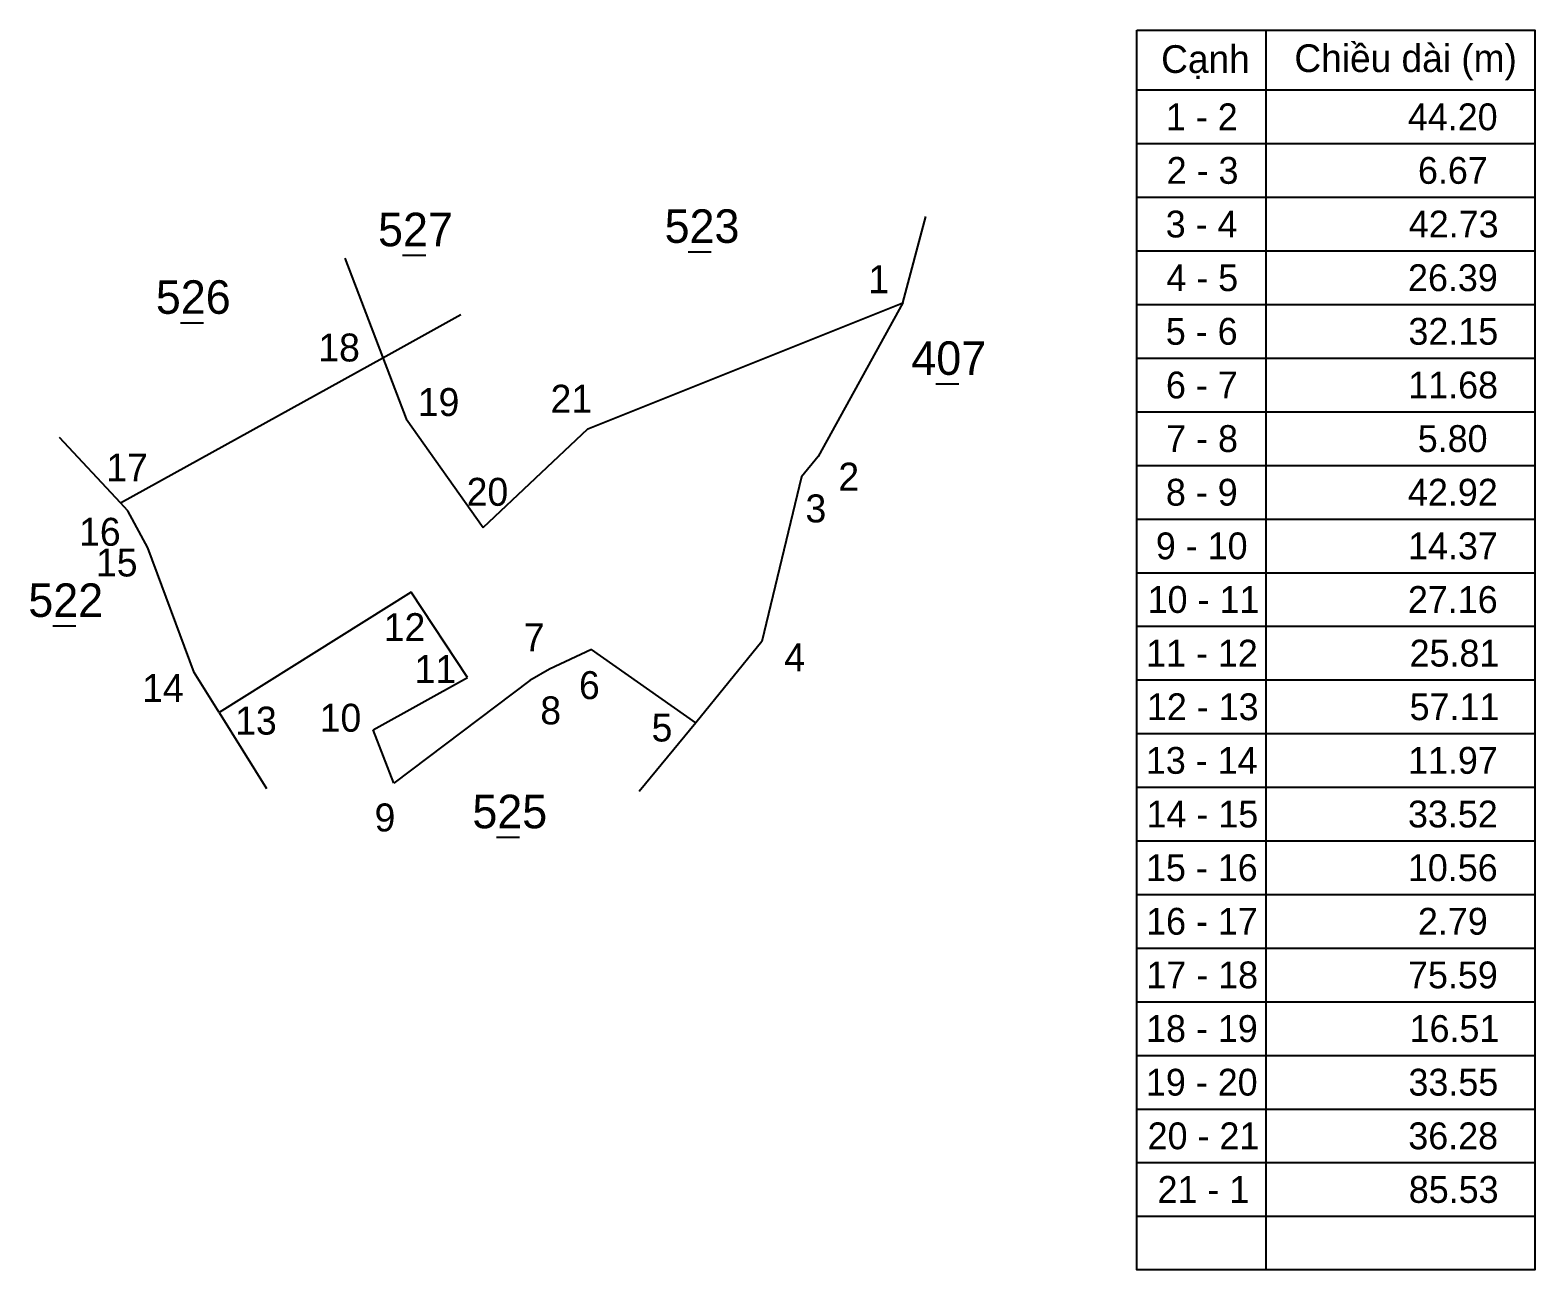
# Model space of a CAD drawing. Extents: x 546747 to 551673, y 1820617 to 1821434.
# Drawn here: x 546746.7 to 547126.1, y 1820837.1 to 1821149.8 of the extents above; entities that cross this region are included whole.
import ezdxf

# ---------------------------------------------------------------- set-up
doc = ezdxf.new("R2010")
doc.units = 0
doc.layers.add('Level 7', color=7, linetype='Continuous')

msp = doc.modelspace()

# ---------------------------------------------------------------- linework, layer by layer
at = {"layer": 'Level 7'}
for p, q in [((547058.24, 1821149.84), (547058.24, 1820837.12)), ((547025.77, 1821134.73), (547126.1, 1821134.73)), ((547025.77, 1821121.2), (547126.1, 1821121.2)), ((547025.77, 1821107.67), (547126.1, 1821107.67)), ((546966.73, 1821081.02), (546972.53, 1821102.81)), ((546912.59, 1821093.92), (546918.42, 1821093.92)), ((547025.77, 1821094.15), (547126.1, 1821094.15)), ((546826.02, 1821092.32), (546841.46, 1821051.76)), ((546840.59, 1821093.06), (546846.42, 1821093.06)), ((546887.32, 1821049.25), (546966.73, 1821081.02)), ((546966.73, 1821081.02), (546945.42, 1821042.3)), ((547025.77, 1821080.62), (547126.1, 1821080.62)), ((546784.59, 1821076.02), (546790.42, 1821076.02)), ((546835.59, 1821067.19), (546855.31, 1821078.11)), ((546769.44, 1821030.59), (546835.59, 1821067.19)), ((547025.77, 1821067.09), (547126.1, 1821067.09)), ((546975.05, 1821060.62), (546980.88, 1821060.62)), ((547025.77, 1821053.56), (547126.1, 1821053.56)), ((546841.46, 1821051.76), (546860.88, 1821024.4)), ((546860.88, 1821024.4), (546887.32, 1821049.25)), ((546769.44, 1821030.59), (546754.04, 1821047.06)), ((546945.42, 1821042.3), (546941.14, 1821037.19)), ((546941.14, 1821037.19), (546931.18, 1820995.64)), ((547025.77, 1821040.03), (547126.1, 1821040.03)), ((546771.35, 1821028.56), (546769.44, 1821030.59)), ((546776.36, 1821019.26), (546771.35, 1821028.56)), ((547025.77, 1821026.51), (547126.1, 1821026.51)), ((546788.04, 1820987.84), (546776.36, 1821019.26)), ((547025.77, 1821012.98), (547126.1, 1821012.98)), ((546842.74, 1821008.06), (546794.37, 1820977.69)), ((546856.94, 1820986.5), (546842.74, 1821008.06)), ((546752.41, 1820999.57), (546758.24, 1820999.57)), ((547025.77, 1820999.45), (547126.1, 1820999.45)), ((546931.18, 1820995.64), (546914.57, 1820975.13)), ((546888.25, 1820993.6), (546877.67, 1820988.66)), ((546914.57, 1820975.13), (546888.25, 1820993.6)), ((546794.37, 1820977.69), (546788.04, 1820987.84)), ((546877.67, 1820988.66), (546872.64, 1820985.77)), ((546833.19, 1820973.32), (546856.94, 1820986.5)), ((546872.64, 1820985.77), (546838.38, 1820959.92)), ((547025.77, 1820985.92), (547126.1, 1820985.92)), ((546794.37, 1820977.69), (546806.31, 1820958.56)), ((546838.38, 1820959.92), (546833.19, 1820973.32)), ((546914.57, 1820975.13), (546900.21, 1820957.75)), ((547025.77, 1820972.4), (547126.1, 1820972.4)), ((547025.77, 1820958.87), (547126.1, 1820958.87)), ((546864.23, 1820946.25), (546870.06, 1820946.25)), ((547025.77, 1820945.34), (547126.1, 1820945.34)), ((547025.77, 1820931.81), (547126.1, 1820931.81)), ((547025.77, 1820918.28), (547126.1, 1820918.28)), ((547025.77, 1820904.76), (547126.1, 1820904.76)), ((547025.77, 1820891.23), (547126.1, 1820891.23)), ((547025.77, 1820877.7), (547126.1, 1820877.7)), ((547025.77, 1820864.17), (547126.1, 1820864.17)), ((547025.77, 1820850.64), (547126.1, 1820850.64))]:
    msp.add_line(p, q, dxfattribs=at)
msp.add_lwpolyline([(547025.77, 1821149.84), (547126.1, 1821149.84), (547126.1, 1820837.12), (547025.77, 1820837.12)], close=True, dxfattribs=at)

# ---------------------------------------------------------------- texts
for s, height, p in [('Chiều dài (m)', 6.9895, (547065.46, 1821139.25)), ('Cạnh', 6.989, (547031.86, 1821139.03)), ('1 - 2', 6.764, (547033.06, 1821124.58)), ('44.20', 6.764, (547094.07, 1821124.58)), ('2 - 3', 6.764, (547033.26, 1821111.06)), ('6.67', 6.764, (547096.62, 1821111.06)), ('527', 8.455, (546834.41, 1821095.31)), ('523', 8.455, (546906.66, 1821096.17)), ('3 - 4', 6.764, (547033.02, 1821097.53)), ('42.73', 6.764, (547094.31, 1821097.53)), ('1', 7.05, (546958.02, 1821083.48)), ('4 - 5', 6.764, (547033.18, 1821084)), ('26.39', 6.764, (547094.11, 1821084)), ('526', 8.455, (546778.38, 1821078.27)), ('5 - 6', 6.764, (547033.04, 1821070.47)), ('32.15', 6.764, (547094.22, 1821070.47)), ('18', 7.046, (546819.34, 1821066.25)), ('407', 8.455, (546968.88, 1821062.87)), ('6 - 7', 6.764, (547033.07, 1821056.94)), ('11.68', 6.764, (547094.18, 1821056.94)), ('19', 7.046, (546844.43, 1821052.49)), ('21', 7.046, (546877.9, 1821053.33)), ('7 - 8', 6.764, (547033.13, 1821043.42)), ('5.80', 6.764, (547096.57, 1821043.42)), ('17', 7.046, (546765.88, 1821035.98)), ('2', 7.05, (546950.47, 1821033.68)), ('20', 7.046, (546856.75, 1821029.85)), ('8 - 9', 6.764, (547033.06, 1821029.89)), ('42.92', 6.764, (547094.1, 1821029.89)), ('3', 7.05, (546942.18, 1821025.66)), ('16', 7.046, (546759.02, 1821019.77)), ('9 - 10', 6.764, (547030.53, 1821016.36)), ('14.37', 6.764, (547094.12, 1821016.36)), ('15', 7.046, (546763.28, 1821012.02)), ('522', 8.455, (546746.22, 1821001.82)), ('10 - 11', 6.764, (547028.46, 1821002.83)), ('27.16', 6.764, (547094.08, 1821002.83)), ('12', 7.046, (546835.84, 1820995.72)), ('7', 7.05, (546871.14, 1820993.14)), ('4', 7.05, (546936.84, 1820988.13)), ('11 - 12', 6.764, (547028.06, 1820989.3)), ('25.81', 6.764, (547094.51, 1820989.3)), ('11', 7.046, (546843.61, 1820985.13)), ('14', 7.046, (546774.92, 1820980.34)), ('6', 7.05, (546885.06, 1820981.09)), ('10', 7.046, (546819.69, 1820972.87)), ('8', 7.05, (546875.31, 1820974.72)), ('12 - 13', 6.764, (547028.27, 1820975.78)), ('57.11', 6.764, (547094.51, 1820975.78)), ('13', 7.046, (546798.39, 1820972.14)), ('5', 7.05, (546903.37, 1820970.4)), ('13 - 14', 6.764, (547028.02, 1820962.25)), ('11.97', 6.764, (547094.12, 1820962.25)), ('525', 8.455, (546858.19, 1820948.51)), ('9', 7.05, (546833.53, 1820947.72)), ('14 - 15', 6.764, (547028.18, 1820948.72)), ('33.52', 6.764, (547094.1, 1820948.72)), ('15 - 16', 6.764, (547028.04, 1820935.19)), ('10.56', 6.764, (547094.08, 1820935.19)), ('16 - 17', 6.764, (547028.07, 1820921.67)), ('2.79', 6.764, (547096.61, 1820921.67)), ('17 - 18', 6.764, (547028.14, 1820908.14)), ('75.59', 6.764, (547094.11, 1820908.14)), ('18 - 19', 6.764, (547028.06, 1820894.61)), ('16.51', 6.764, (547094.51, 1820894.61)), ('19 - 20', 6.764, (547028.03, 1820881.08)), ('33.55', 6.764, (547094.22, 1820881.08)), ('20 - 21', 6.764, (547028.46, 1820867.55)), ('36.28', 6.764, (547094.18, 1820867.55)), ('21 - 1', 6.764, (547030.96, 1820854.03)), ('85.53', 6.764, (547094.31, 1820854.03))]:
    msp.add_text(s, height=height, dxfattribs=at).set_placement(p)

doc.saveas('drawing.dxf')
